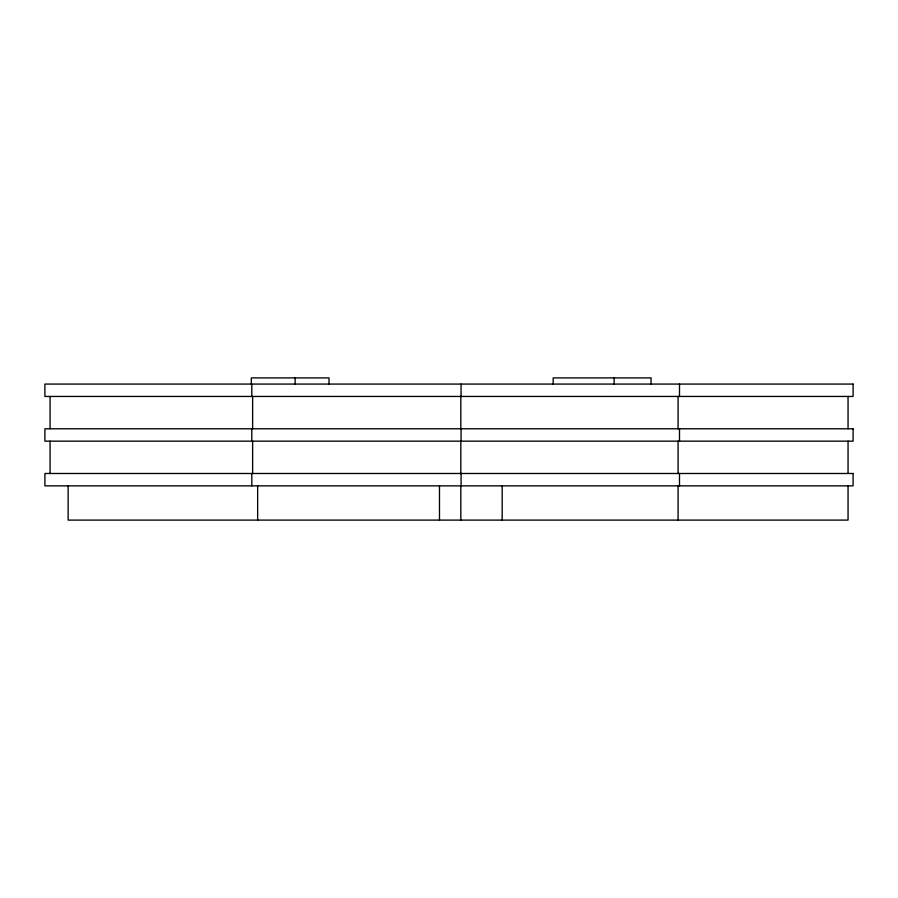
<?xml version="1.0" encoding="UTF-8"?>
<svg xmlns="http://www.w3.org/2000/svg" width="898" height="898" viewBox="0 0 898 898"><rect width="100%" height="100%" fill="white"/><g stroke="black" fill="none" stroke-linecap="round" stroke-linejoin="round"><path stroke-width="1.35" d="M848.049 396.445L848.049 428.784M848.049 441.154L848.049 473.493M848.049 485.863L848.049 520.099L68.147 520.099L68.147 485.863M679.494 384.075L679.494 396.445M679.494 428.784L679.494 441.154M679.494 473.493L679.494 485.863M678.091 396.445L678.091 428.784M678.091 441.154L678.091 473.493M678.091 485.863L678.091 520.099M651.05 384.075L651.05 377.901L553.179 377.901L553.179 384.075M614.131 377.901L614.131 384.075M502.184 485.863L502.184 520.099M461.067 384.075L461.067 396.445M461.067 428.784L461.067 441.154M461.067 473.493L461.067 485.863M460.82 396.445L460.82 428.784M460.82 441.154L460.82 473.493M460.82 485.863L460.82 520.099M439.481 485.863L439.481 520.099M329.016 384.075L329.016 377.901L251.328 377.901L251.328 384.075M295.15 377.901L295.15 384.075M257.647 485.863L257.647 520.099M252.63 396.445L252.63 428.784M252.63 441.154L252.63 473.493M251.799 384.075L251.799 396.445M251.799 428.784L251.799 441.154M251.799 473.493L251.799 485.863M50.075 396.445L50.075 428.784M50.075 441.154L50.075 473.493M853.1 384.075L44.9 384.075L44.9 396.445L853.1 396.445L853.1 384.075M853.1 428.784L44.9 428.784L44.9 441.154L853.1 441.154L853.1 428.784M853.1 473.493L44.9 473.493L44.9 485.863L853.1 485.863L853.1 473.493"/></g></svg>
